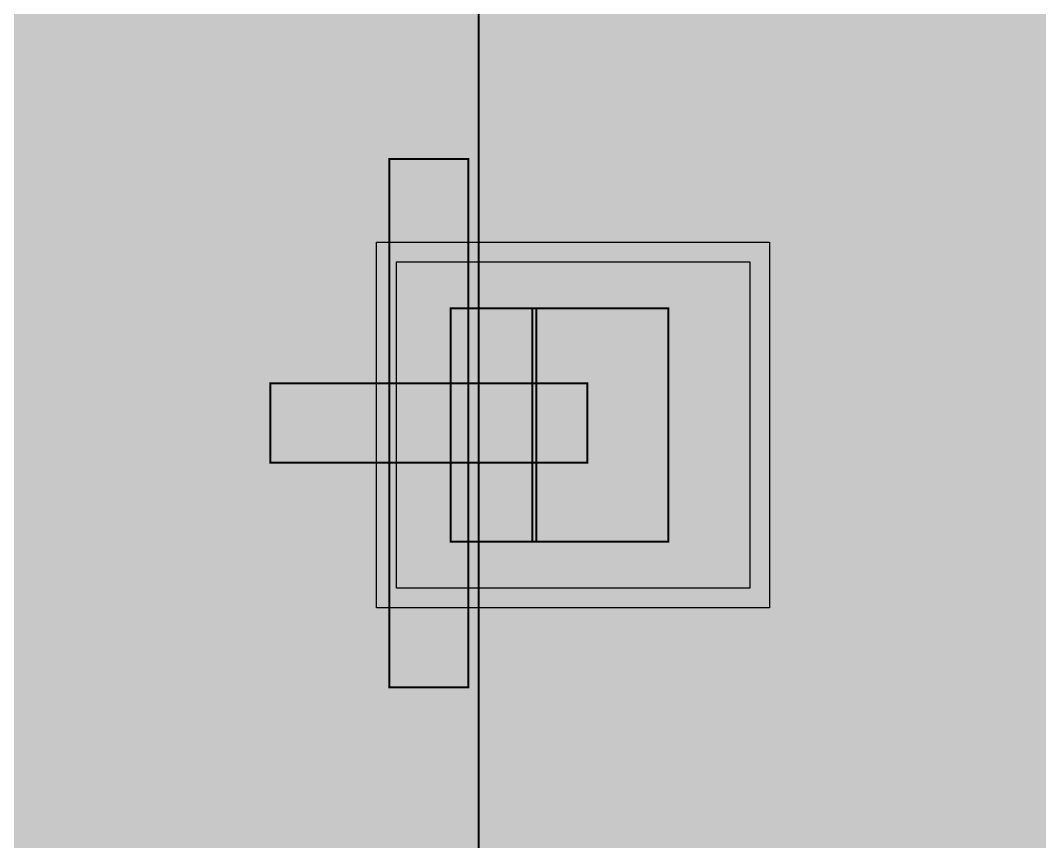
# Model space of a CAD drawing. Header units: millimetres. Extents: x -11 to 223, y -88 to 3.
# Drawn here: x 26.267 to 28.891, y -77.933 to -75.819 of the extents above; entities that cross this region are included whole.
import ezdxf

# ---------------------------------------------------------------- set-up
doc = ezdxf.new("R2010")
doc.units = ezdxf.units.MM
doc.header["$MEASUREMENT"] = 0
for name, color, linetype, true_color in [('Bottom-Layer', 7, 'Continuous', 0x0000ff), ('Component-Shape-Layer', 7, 'Continuous', 0x00cccc), ('Document-Layer', 7, 'Continuous', 0xffffff), ('Pin-Floating-Layer', 7, 'Continuous', 0xff99ff), ('Pin-Soldering-Layer', 7, 'Continuous', 0xcc9999), ('Top-Layer', 7, 'Continuous', 0xff0000), ('Top-Paste-Mask-Layer', 7, 'Continuous', 0x808080), ('Top-Silkscreen-Layer', 7, 'Continuous', 0xffcc00), ('Top-Solder-Mask-Layer', 7, 'Continuous', 0x800080)]:
    doc.layers.add(name, color=color, linetype=linetype, true_color=true_color)

msp = doc.modelspace()

# ---------------------------------------------------------------- hatches: boundary and pattern name
at = {"layer": 'Bottom-Layer'}
msp.add_hatch(color=256, dxfattribs=at).paths.add_polyline_path([(-10.3353, 1.9787), (-0.3804, 1.9787), (-0.8458, 1.7267), (-1.1955, 1.3295), (-1.3865, 0.836), (-1.3952, 0.3069), (-1.2205, -0.1927), (-0.8841, -0.6012), (-0.4273, -0.8683), (0.0937, -0.9612), (1.7937, -0.9612), (2.3147, -0.8683), (2.7716, -0.6012), (3.108, -0.1927), (3.2826, 0.3069), (3.2739, 0.836), (3.083, 1.3295), (2.7333, 1.7267), (2.2679, 1.9787), (222.6289, 1.9787), (222.6289, -87.4752), (-10.3353, -87.4752)])
at = {"layer": 'Document-Layer'}
for points in [[(27.4207, -76.1758), (27.4207, -77.5359), (27.2167, -77.5359), (27.2167, -76.1758)], [(27.4207, -76.1758), (27.4207, -77.5359), (27.2167, -77.5359), (27.2167, -76.1758)], [(27.7267, -76.7538), (27.7267, -76.9579), (26.9107, -76.9579), (26.9107, -76.7538)], [(27.7267, -76.7538), (27.7267, -76.9579), (26.9107, -76.9579), (26.9107, -76.7538)]]:
    msp.add_hatch(color=256, dxfattribs=at).paths.add_polyline_path(points)
at = {"layer": 'Pin-Floating-Layer'}
msp.add_hatch(color=256, dxfattribs=at).paths.add_polyline_path([(27.5951, -77.1606), (27.3751, -77.1606), (27.3751, -76.5606), (27.5951, -76.5606)])
msp.add_hatch(color=256, dxfattribs=at).paths.add_polyline_path([(27.5951, -77.1606), (27.3751, -77.1606), (27.3751, -76.5606), (27.5951, -76.5606)])
at = {"layer": 'Pin-Soldering-Layer'}
msp.add_hatch(color=256, dxfattribs=at).paths.add_polyline_path([(27.9351, -77.1606), (27.5851, -77.1606), (27.5851, -76.5606), (27.9351, -76.5606)])
msp.add_hatch(color=256, dxfattribs=at).paths.add_polyline_path([(27.9351, -77.1606), (27.5851, -77.1606), (27.5851, -76.5606), (27.9351, -76.5606)])
at = {"layer": 'Top-Layer'}
for points in [[(-10.3353, 1.9787), (-0.3804, 1.9787), (-0.8458, 1.7267), (-1.1955, 1.3295), (-1.3865, 0.836), (-1.3952, 0.3069), (-1.2205, -0.1927), (-0.8841, -0.6012), (-0.4273, -0.8683), (0.0937, -0.9612), (1.7937, -0.9612), (2.3147, -0.8683), (2.7716, -0.6012), (3.108, -0.1927), (3.2826, 0.3069), (3.2739, 0.836), (3.083, 1.3295), (2.7333, 1.7267), (2.2679, 1.9787), (222.6289, 1.9787), (222.6289, -87.4752), (-10.3353, -87.4752)], [(27.2009, -81.2824), (26.3873, -82.096), (21.6079, -82.096), (21.3343, -81.6891), (20.9259, -81.4177), (20.4448, -81.323), (19.964, -81.4194), (19.5566, -81.6923), (19.2845, -82.1002), (19.1889, -82.5812), (19.2845, -83.0621), (19.5566, -83.47), (19.964, -83.7429), (20.4448, -83.8393), (20.9259, -83.7446), (21.3343, -83.4732), (21.6079, -83.0663), (26.5883, -83.0663), (26.7739, -83.0294), (26.9313, -82.9242), (28.0291, -81.8264), (28.1343, -81.669), (28.1712, -81.4834), (28.1712, -77.6377), (28.4074, -77.5244), (28.5033, -77.2806), (28.5033, -76.4406), (28.4553, -76.2615), (28.3242, -76.1304), (28.1451, -76.0824), (27.2351, -76.0824), (27.056, -76.1304), (26.925, -76.2615), (26.877, -76.4406), (26.877, -77.2806), (26.9701, -77.5214), (27.2009, -77.6371)], [(27.2351, -77.2806), (27.2351, -76.4406), (28.1451, -76.4406), (28.1451, -77.2806)]]:
    msp.add_hatch(color=256, dxfattribs=at).paths.add_polyline_path(points)
at = {"layer": 'Top-Paste-Mask-Layer'}
msp.add_hatch(color=256, dxfattribs=at).paths.add_polyline_path([(27.2351, -77.2806), (27.2351, -76.4406), (28.1451, -76.4406), (28.1451, -77.2806)])
at = {"layer": 'Top-Solder-Mask-Layer'}
msp.add_hatch(color=256, dxfattribs=at).paths.add_polyline_path([(27.1843, -77.3314), (27.1843, -76.3898), (28.1959, -76.3898), (28.1959, -77.3314)])

# ---------------------------------------------------------------- linework, layer by layer
at = {"layer": 'Component-Shape-Layer', "const_width": 0.0508}
msp.add_lwpolyline([(24.6851, -77.7106), (27.3851, -77.7106), (27.3851, -76.0106), (24.6851, -76.0106)], close=True, dxfattribs=at)
msp.add_lwpolyline([(24.6851, -77.7106), (27.3851, -77.7106), (27.3851, -76.0106), (24.6851, -76.0106)], close=True, dxfattribs=at)
at = {"layer": 'Document-Layer', "const_width": 0.00508}
for points in [[(27.4207, -76.1758), (27.4207, -77.5359), (27.2167, -77.5359), (27.2167, -76.1758)], [(27.4207, -76.1758), (27.4207, -77.5359), (27.2167, -77.5359), (27.2167, -76.1758)], [(27.7267, -76.7538), (27.7267, -76.9579), (26.9107, -76.9579), (26.9107, -76.7538)], [(27.7267, -76.7538), (27.7267, -76.9579), (26.9107, -76.9579), (26.9107, -76.7538)]]:
    msp.add_lwpolyline(points, close=True, dxfattribs=at)
at = {"layer": 'Pin-Floating-Layer', "const_width": 0.00508}
msp.add_lwpolyline([(27.5951, -77.1606), (27.3751, -77.1606), (27.3751, -76.5606), (27.5951, -76.5606)], close=True, dxfattribs=at)
msp.add_lwpolyline([(27.5951, -77.1606), (27.3751, -77.1606), (27.3751, -76.5606), (27.5951, -76.5606)], close=True, dxfattribs=at)
at = {"layer": 'Pin-Soldering-Layer', "const_width": 0.00508}
msp.add_lwpolyline([(27.9351, -77.1606), (27.5851, -77.1606), (27.5851, -76.5606), (27.9351, -76.5606)], close=True, dxfattribs=at)
msp.add_lwpolyline([(27.9351, -77.1606), (27.5851, -77.1606), (27.5851, -76.5606), (27.9351, -76.5606)], close=True, dxfattribs=at)
at = {"layer": 'Top-Layer', "const_width": 0.0508}
msp.add_lwpolyline([(28.1712, -81.4834), (28.1712, -77.6377), (28.4074, -77.5244), (28.5033, -77.2806), (28.5033, -76.4406), (28.4553, -76.2615), (28.3242, -76.1304), (28.1451, -76.0824), (27.2351, -76.0824), (27.056, -76.1304), (26.925, -76.2615), (26.877, -76.4406), (26.877, -77.2806), (26.9701, -77.5214), (27.2009, -77.6371), (27.2009, -81.2824)], dxfattribs=at)
at = {"layer": 'Top-Layer'}
msp.add_lwpolyline([(27.2351, -77.2806), (27.2351, -76.4406), (28.1451, -76.4406), (28.1451, -77.2806)], close=True, dxfattribs=at)
at = {"layer": 'Top-Paste-Mask-Layer'}
msp.add_lwpolyline([(27.2351, -77.2806), (27.2351, -76.4406), (28.1451, -76.4406), (28.1451, -77.2806)], close=True, dxfattribs=at)
at = {"layer": 'Top-Silkscreen-Layer', "const_width": 0.0051}
msp.add_lwpolyline([(13.447, -83.5812), (13.447, -69.5811), (27.4471, -69.5811), (27.4471, -83.5812)], close=True, dxfattribs=at)
msp.add_lwpolyline([(13.447, -83.5812), (13.447, -69.5811), (27.4471, -69.5811), (27.4471, -83.5812)], close=True, dxfattribs=at)
at = {"layer": 'Top-Silkscreen-Layer'}
for points, const_width in [([(24.6089, -75.9344), (27.4613, -75.9344)], 0.1524), ([(24.6089, -75.9344), (27.4613, -75.9344)], 0.1524), ([(27.4613, -75.9344), (27.4613, -76.2604)], 0.152), ([(27.4613, -75.9344), (27.4613, -76.2604)], 0.152), ([(27.4613, -77.4607), (27.4613, -77.7869)], 0.152), ([(27.4613, -77.4607), (27.4613, -77.7869)], 0.152), ([(24.6088, -77.7869), (27.4613, -77.7869)], 0.1524), ([(24.6088, -77.7869), (27.4613, -77.7869)], 0.1524)]:
    msp.add_lwpolyline(points, dxfattribs=dict(at, const_width=const_width))
at = {"layer": 'Top-Solder-Mask-Layer'}
msp.add_lwpolyline([(27.1843, -77.3314), (27.1843, -76.3898), (28.1959, -76.3898), (28.1959, -77.3314)], close=True, dxfattribs=at)

doc.saveas('drawing.dxf')
